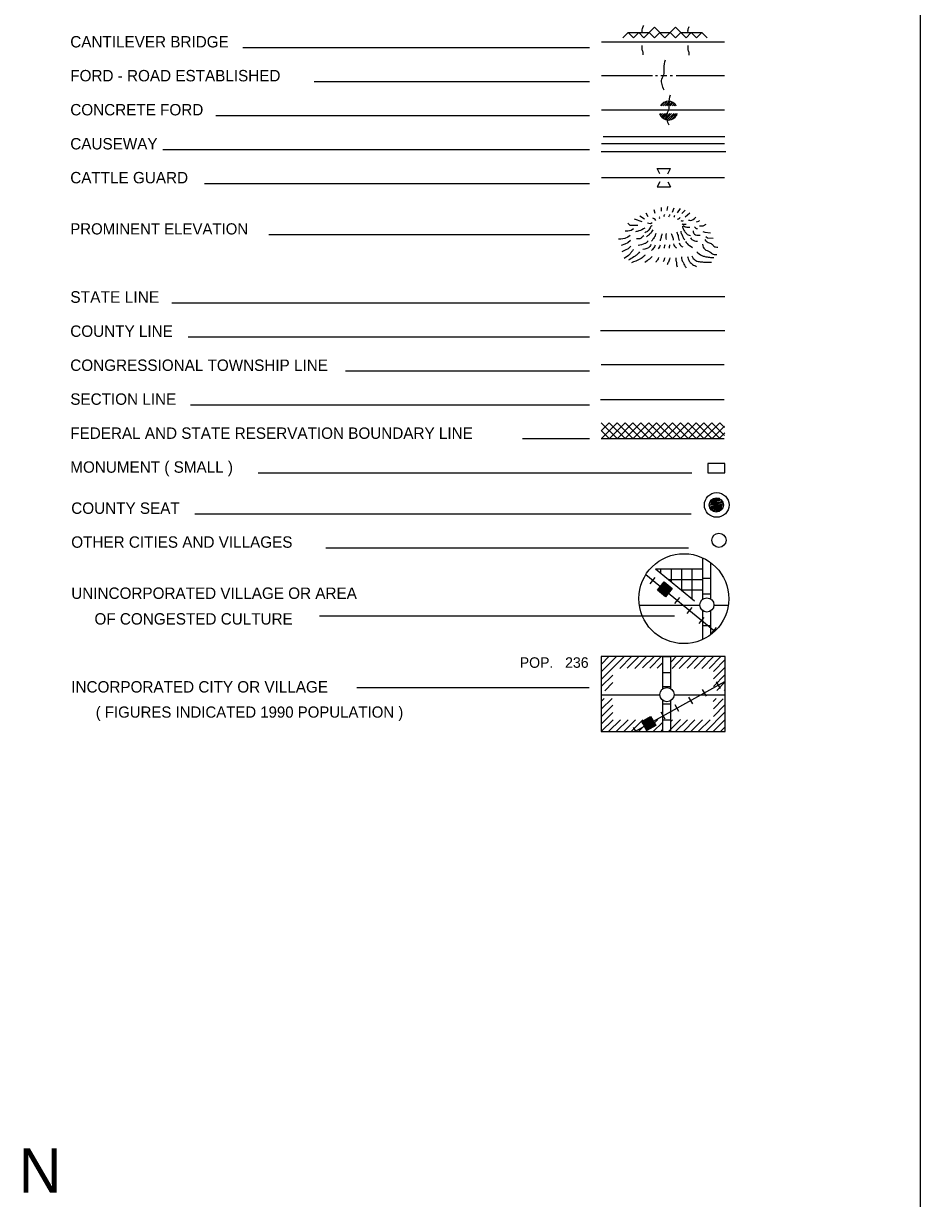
# Model space of a CAD drawing. Extents: x 1679424 to 2045023, y 15902075 to 16278097.
# Drawn here: x 2009201 to 2043280, y 15988990 to 16033647 of the extents above; entities that cross this region are included whole.
import ezdxf

# ---------------------------------------------------------------- set-up
doc = ezdxf.new("R2010")
doc.units = 0
for name, color, linetype in [('L12', 7, 'Continuous'), ('L23', 7, 'Continuous'), ('L25', 7, 'Continuous')]:
    doc.layers.add(name, color=color, linetype=linetype)

msp = doc.modelspace()

# ---------------------------------------------------------------- linework, layer by layer
at = {"layer": 'L12'}
for p, q in [((2031164, 16032953), (2035836, 16032953)), ((2031164, 16031669), (2033096, 16031669)), ((2033212, 16031669), (2033286, 16031669)), ((2033413, 16031669), (2033640, 16031669)), ((2033772, 16031669), (2033856, 16031669)), ((2033999, 16031669), (2035836, 16031669)), ((2031164, 16030370), (2035836, 16030370)), ((2031164, 16029087), (2035836, 16029087)), ((2031164, 16027788), (2035836, 16027788)), ((2032594, 16011546), (2034896, 16011546)), ((2035440, 16011546), (2035979, 16011546)), ((2031137, 16008135), (2033381, 16008135)), ((2033920, 16008135), (2035820, 16008135))]:
    msp.add_line(p, q, dxfattribs=at)
at = {"layer": 'L23'}
for p, q in [((2043280, 15910725), (2043280, 16078127)), ((2031971, 16033106), (2032172, 16033306)), ((2032172, 16033306), (2032373, 16033106)), ((2032172, 16033306), (2032969, 16033306)), ((2032373, 16033106), (2032573, 16033306)), ((2032573, 16033306), (2032774, 16033106)), ((2032774, 16033106), (2033170, 16033507)), ((2032969, 16033306), (2033170, 16033106)), ((2033170, 16033507), (2033571, 16033106)), ((2033170, 16033106), (2033371, 16033306)), ((2033371, 16033306), (2033772, 16033306)), ((2033571, 16033106), (2033972, 16033507)), ((2033772, 16033306), (2033972, 16033106)), ((2033972, 16033507), (2034374, 16033106)), ((2033972, 16033106), (2034173, 16033306)), ((2034173, 16033306), (2034970, 16033306)), ((2034374, 16033106), (2034569, 16033306)), ((2034569, 16033306), (2034770, 16033106)), ((2034770, 16033106), (2034970, 16033306)), ((2034970, 16033306), (2035171, 16033106)), ((2017536, 16032736), (2030699, 16032736)), ((2020239, 16031448), (2030699, 16031448)), ((2033423, 16030524), (2033545, 16030656)), ((2033487, 16030524), (2033640, 16030671)), ((2033571, 16030524), (2033730, 16030682)), ((2033640, 16030524), (2033788, 16030682)), ((2033703, 16030524), (2033840, 16030656)), ((2033772, 16030524), (2033888, 16030640)), ((2033386, 16030207), (2033413, 16030223)), ((2033402, 16030154), (2033481, 16030223)), ((2033439, 16030112), (2033555, 16030223)), ((2033471, 16030080), (2033619, 16030223)), ((2033503, 16030048), (2033687, 16030223)), ((2033555, 16030022), (2033756, 16030223)), ((2033598, 16029996), (2033819, 16030223)), ((2033661, 16029990), (2033904, 16030223)), ((2033730, 16029980), (2033972, 16030223)), ((2033814, 16029996), (2034036, 16030223)), ((2033856, 16030524), (2033930, 16030603)), ((2033920, 16030524), (2033972, 16030571)), ((2033978, 16030524), (2033999, 16030539)), ((2016506, 16030154), (2030699, 16030154)), ((2031222, 16029357), (2035852, 16029357)), ((2014495, 16028860), (2030699, 16028860)), ((2031148, 16028781), (2035879, 16028781)), ((2033381, 16027936), (2033281, 16028137)), ((2033281, 16028137), (2033777, 16028137)), ((2033682, 16027936), (2033777, 16028137)), ((2016073, 16027572), (2030699, 16027572)), ((2033381, 16027635), (2033281, 16027440)), ((2033682, 16027635), (2033777, 16027440)), ((2033281, 16027440), (2033777, 16027440)), ((2018523, 16025629), (2030699, 16025629)), ((2014838, 16023031), (2030699, 16023031)), ((2031222, 16023268), (2035852, 16023268)), ((2015456, 16021737), (2030699, 16021737)), ((2031121, 16021980), (2035852, 16021980)), ((2021438, 16020443), (2030699, 16020443)), ((2031153, 16020686), (2035820, 16020686)), ((2015540, 16019155), (2030699, 16019155)), ((2031121, 16019361), (2035820, 16019361)), ((2031153, 16018469), (2031755, 16017872)), ((2031153, 16018173), (2031449, 16017877)), ((2031164, 16017877), (2031755, 16018469)), ((2031164, 16018173), (2031454, 16018469)), ((2031454, 16018469), (2032056, 16017872)), ((2031464, 16017877), (2032056, 16018469)), ((2031755, 16018469), (2032357, 16017872)), ((2031765, 16017877), (2032357, 16018469)), ((2032056, 16018469), (2032652, 16017872)), ((2032061, 16017877), (2032652, 16018469)), ((2032357, 16018469), (2032953, 16017872)), ((2032362, 16017877), (2032953, 16018469)), ((2032652, 16018469), (2033254, 16017872)), ((2032663, 16017877), (2033254, 16018469)), ((2032953, 16018469), (2033555, 16017872)), ((2032964, 16017877), (2033555, 16018469)), ((2033254, 16018469), (2033856, 16017872)), ((2033265, 16017877), (2033856, 16018469)), ((2033555, 16018469), (2034157, 16017872)), ((2033561, 16017877), (2034157, 16018469)), ((2033856, 16018469), (2034453, 16017872)), ((2033862, 16017877), (2034453, 16018469)), ((2034157, 16018469), (2034754, 16017872)), ((2034163, 16017877), (2034754, 16018469)), ((2034453, 16018469), (2035055, 16017872)), ((2034464, 16017877), (2035055, 16018469)), ((2034754, 16018469), (2035356, 16017872)), ((2034764, 16017877), (2035356, 16018469)), ((2035055, 16018469), (2035657, 16017872)), ((2035065, 16017877), (2035657, 16018469)), ((2035356, 16018469), (2035836, 16017988)), ((2035382, 16017893), (2035836, 16018347)), ((2035657, 16018469), (2035831, 16018294)), ((2030699, 16017861), (2028154, 16017861)), ((2031153, 16017872), (2035820, 16017872)), ((2035636, 16017877), (2035852, 16018088)), ((2018122, 16016573), (2034596, 16016573)), ((2015704, 16015010), (2034564, 16015010)), ((2020688, 16013722), (2034469, 16013722)), ((2035013, 16011778), (2035013, 16013336)), ((2033212, 16012919), (2035013, 16012919)), ((2033413, 16012771), (2033413, 16012919)), ((2033814, 16012428), (2033814, 16012919)), ((2034215, 16012127), (2034215, 16012919)), ((2034611, 16011778), (2034611, 16012919)), ((2035314, 16011778), (2035314, 16013151)), ((2033012, 16012354), (2033196, 16012586)), ((2033455, 16012312), (2033645, 16012328)), ((2033471, 16012338), (2033619, 16012343)), ((2033497, 16012359), (2033598, 16012370)), ((2033513, 16012386), (2033571, 16012386)), ((2033698, 16012518), (2035013, 16012518)), ((2035013, 16012570), (2035314, 16012570)), ((2033286, 16012111), (2033846, 16012169)), ((2033312, 16012137), (2033814, 16012185)), ((2033323, 16012095), (2033819, 16012143)), ((2033339, 16012164), (2033788, 16012211)), ((2033344, 16012069), (2033804, 16012122)), ((2033365, 16012196), (2033761, 16012238)), ((2033381, 16012222), (2033730, 16012264)), ((2033381, 16012048), (2033772, 16012085)), ((2033402, 16012254), (2033703, 16012280)), ((2033402, 16012027), (2033756, 16012064)), ((2033423, 16012280), (2033682, 16012301)), ((2033429, 16012005), (2033730, 16012037)), ((2033455, 16011979), (2033714, 16012011)), ((2033487, 16011984), (2033672, 16012222)), ((2033487, 16011953), (2033687, 16011979)), ((2033513, 16011937), (2033661, 16011953)), ((2033540, 16011910), (2033645, 16011921)), ((2033561, 16011895), (2033619, 16011895)), ((2034215, 16012122), (2035013, 16012122)), ((2035013, 16011968), (2035314, 16011968)), ((2033946, 16011604), (2034136, 16011836)), ((2034411, 16011229), (2034606, 16011451)), ((2020445, 16011134), (2033936, 16011134)), ((2034870, 16010844), (2035065, 16011076)), ((2035013, 16010237), (2035013, 16011330)), ((2035314, 16010421), (2035314, 16011330)), ((2035013, 16010770), (2035314, 16010770)), ((2035340, 16010464), (2035530, 16010696)), ((2031148, 16009281), (2031454, 16009598)), ((2031148, 16009001), (2031739, 16009598)), ((2031164, 16008726), (2032003, 16009576)), ((2031855, 16009138), (2032304, 16009587)), ((2032140, 16009143), (2032579, 16009587)), ((2032431, 16009138), (2032880, 16009598)), ((2032721, 16009154), (2033149, 16009576)), ((2032996, 16009143), (2033439, 16009598)), ((2033270, 16009143), (2033497, 16009360)), ((2033497, 16009587), (2033798, 16009587)), ((2033497, 16008367), (2033497, 16009587)), ((2033798, 16008378), (2033798, 16009587)), ((2033804, 16009386), (2034015, 16009603)), ((2033840, 16009138), (2034279, 16009587)), ((2034115, 16009128), (2034564, 16009587)), ((2034411, 16009143), (2034849, 16009587)), ((2034680, 16009138), (2035129, 16009587)), ((2034970, 16009138), (2035414, 16009587)), ((2035255, 16009138), (2035694, 16009587)), ((2035414, 16009022), (2035863, 16009471)), ((2035414, 16008737), (2035863, 16009186)), ((2031153, 16008446), (2031596, 16008879)), ((2033497, 16008985), (2033798, 16008985)), ((2035419, 16008452), (2035863, 16008906)), ((2021871, 16008410), (2030688, 16008410)), ((2031290, 16008288), (2031596, 16008605)), ((2033497, 16008446), (2033798, 16008446)), ((2035155, 16008077), (2035002, 16008336)), ((2035678, 16008367), (2035530, 16008626)), ((2035546, 16008293), (2035863, 16008621)), ((2035820, 16008293), (2035863, 16008336)), ((2031153, 16007876), (2031264, 16007987)), ((2031153, 16007586), (2031565, 16007987)), ((2033497, 16006736), (2033497, 16007918)), ((2033798, 16006736), (2033798, 16007918)), ((2034627, 16007786), (2034479, 16008045)), ((2035403, 16007876), (2035519, 16007987)), ((2035414, 16007602), (2035789, 16007977)), ((2031153, 16007301), (2031586, 16007744)), ((2031164, 16007026), (2031596, 16007459)), ((2033582, 16007206), (2033429, 16007470)), ((2033497, 16007786), (2033798, 16007786)), ((2034104, 16007496), (2033957, 16007755)), ((2035123, 16006736), (2035847, 16007470)), ((2035414, 16007311), (2035852, 16007755)), ((2031148, 16006736), (2031607, 16007184)), ((2031428, 16006736), (2031882, 16007179)), ((2031728, 16006746), (2032172, 16007179)), ((2032003, 16006736), (2032447, 16007184)), ((2032288, 16006736), (2032737, 16007184)), ((2032573, 16006746), (2033006, 16007179)), ((2032705, 16007084), (2032721, 16007137)), ((2032721, 16007052), (2032753, 16007153)), ((2032737, 16007026), (2032779, 16007169)), ((2032753, 16007005), (2032811, 16007184)), ((2032779, 16006963), (2032848, 16007211)), ((2032795, 16006926), (2032879, 16007227)), ((2032811, 16006905), (2032906, 16007243)), ((2032821, 16006868), (2032938, 16007253)), ((2032837, 16006720), (2033307, 16007195)), ((2032848, 16006836), (2032969, 16007280)), ((2032864, 16006804), (2032996, 16007285)), ((2032880, 16006778), (2033027, 16007311)), ((2032906, 16006794), (2033048, 16007280)), ((2033054, 16006910), (2032906, 16007179)), ((2032938, 16006810), (2033064, 16007253)), ((2032969, 16006831), (2033080, 16007211)), ((2033006, 16006847), (2033096, 16007184)), ((2033027, 16006862), (2033112, 16007153)), ((2033064, 16006878), (2033128, 16007126)), ((2033096, 16006905), (2033154, 16007095)), ((2033122, 16006910), (2033170, 16007063)), ((2033138, 16006746), (2033481, 16007084)), ((2033154, 16006926), (2033186, 16007037)), ((2033180, 16006947), (2033196, 16007005)), ((2033497, 16007184), (2033798, 16007184)), ((2033698, 16006730), (2034157, 16007195)), ((2033777, 16007105), (2033862, 16007184)), ((2033988, 16006746), (2034432, 16007184)), ((2034273, 16006736), (2034712, 16007184)), ((2034548, 16006730), (2035002, 16007184)), ((2034849, 16006751), (2035287, 16007184)), ((2035403, 16006736), (2035847, 16007179)), ((2032462, 16006746), (2032378, 16006889)), ((2033413, 16006730), (2033487, 16006810)), ((2035678, 16006736), (2035852, 16006905))]:
    msp.add_line(p, q, dxfattribs=at)
for points in [[(2033439, 16026511), (2033444, 16026653)], [(2033661, 16026537), (2033687, 16026690)], [(2033862, 16026474), (2033920, 16026637)], [(2034046, 16026452), (2034157, 16026621)], [(2032705, 16026104), (2032415, 16026215)], [(2032795, 16026204), (2032616, 16026320)], [(2032938, 16026294), (2032864, 16026437)], [(2033196, 16026431), (2033165, 16026569)], [(2034215, 16026431), (2034337, 16026547)], [(2034337, 16026305), (2034522, 16026447)], [(2034764, 16026104), (2034854, 16026136), (2034886, 16026162)], [(2032378, 16025840), (2032288, 16025782), (2032161, 16025755), (2032056, 16025755)], [(2032547, 16025972), (2032256, 16025972), (2032204, 16026019), (2032161, 16026056)], [(2034886, 16025956), (2035028, 16025956), (2035139, 16026019)], [(2035013, 16025745), (2035087, 16025718), (2035303, 16025687)], [(2032256, 16025586), (2032161, 16025523), (2032045, 16025481), (2031897, 16025454), (2031802, 16025444)], [(2032262, 16025396), (2032161, 16025307), (2032045, 16025254), (2031913, 16025212)], [(2035123, 16025555), (2035187, 16025502), (2035398, 16025486)], [(2032272, 16025180), (2032172, 16025080), (2032061, 16025027), (2031929, 16024963)], [(2035361, 16015538), (2035630, 16015612), (2035340, 16015527), (2035657, 16015585), (2035319, 16015480), (2035657, 16015564), (2035662, 16015570), (2035282, 16015453), (2035720, 16015538), (2035303, 16015406), (2035736, 16015485), (2035271, 16015337), (2035757, 16015453), (2035261, 16015253), (2035757, 16015395), (2035314, 16015237), (2035762, 16015353), (2035314, 16015168), (2035720, 16015295), (2035403, 16015126), (2035704, 16015237), (2035504, 16015110), (2035704, 16015189), (2035736, 16015311), (2035319, 16015211)], [(2033212, 16012919), (2034696, 16011704)], [(2032848, 16012702), (2035472, 16010553)], [(2032674, 16009587), (2031148, 16009587), (2031148, 16006736), (2035863, 16006736), (2035863, 16009587), (2032674, 16009587)], [(2032457, 16006751), (2035852, 16008637)]]:
    msp.add_lwpolyline(points, dxfattribs=at)
for points in [[(2035847, 16016573), (2035847, 16016927), (2035197, 16016927), (2035197, 16016573)], [(2033286, 16012111), (2033539, 16012423), (2033846, 16012169), (2033598, 16011863)], [(2032880, 16006778), (2032689, 16007121), (2033027, 16007311), (2033223, 16006968)]]:
    msp.add_lwpolyline(points, close=True, dxfattribs=at)
for centre, radius in [((2035538, 16015349), 469), ((2035521, 16015349), 269), ((2035624, 16014006), 269), ((2035165, 16011549), 269), ((2033648, 16008141), 269)]:
    msp.add_circle(centre, radius, dxfattribs=at)
for start, end in [(33.1356, 146.8644), (198.6495, 341.3505)]:
    msp.add_arc((2033705, 16030334), 355, start, end, dxfattribs=at)
msp.add_ellipse((2034288, 16011787), major_axis=(-10, -1709), ratio=0.999925, dxfattribs=at)
for points in [[(2032705, 16033322), (2032705, 16033412), (2032763, 16033565)], [(2034448, 16033322), (2034448, 16033412), (2034495, 16033528)], [(2032748, 16032456), (2032748, 16032520), (2032705, 16032646), (2032705, 16032805), (2032705, 16032815)], [(2034495, 16032446), (2034495, 16032514), (2034453, 16032636), (2034453, 16032794), (2034453, 16032805)], [(2033540, 16031115), (2033455, 16031537), (2033540, 16031749), (2033540, 16031944), (2033587, 16032271)], [(2033730, 16029779), (2033645, 16030207), (2033730, 16030413), (2033730, 16030613), (2033777, 16030935)], [(2033223, 16026162), (2033165, 16026220), (2033112, 16026252)], [(2033365, 16026236), (2033365, 16026289), (2033355, 16026294)], [(2033555, 16026294), (2033545, 16026347), (2033561, 16026394)], [(2033714, 16026305), (2033745, 16026347), (2033761, 16026389)], [(2033914, 16026289), (2033930, 16026315), (2033946, 16026363)], [(2034046, 16026204), (2034120, 16026246), (2034147, 16026278)], [(2034178, 16026157), (2034231, 16026146), (2034273, 16026162)], [(2034464, 16026178), (2034537, 16026162), (2034749, 16026289)], [(2032806, 16025872), (2032579, 16025761), (2032457, 16025729)], [(2033085, 16025961), (2033054, 16025946), (2032964, 16025803), (2032880, 16025729), (2032806, 16025697)], [(2033112, 16025803), (2033064, 16025729), (2032990, 16025639), (2032906, 16025571), (2032869, 16025544)], [(2033085, 16026072), (2033006, 16026035), (2032906, 16026062)], [(2034015, 16025718), (2034078, 16025539), (2034094, 16025439), (2034120, 16025396)], [(2034173, 16025755), (2034189, 16025671), (2034231, 16025597), (2034273, 16025481), (2034332, 16025423)], [(2034221, 16026030), (2034263, 16026019), (2034379, 16026019)], [(2034236, 16025940), (2034273, 16025819), (2034353, 16025703), (2034448, 16025613), (2034537, 16025586)], [(2034252, 16025972), (2034363, 16025914), (2034511, 16025903)], [(2034638, 16025761), (2034691, 16025645), (2034907, 16025597)], [(2034696, 16025914), (2034770, 16025856), (2034812, 16025856)], [(2032763, 16025581), (2032705, 16025528), (2032621, 16025465), (2032494, 16025465)], [(2032932, 16025386), (2032895, 16025338), (2032806, 16025280), (2032552, 16025212)], [(2033223, 16025660), (2033180, 16025539), (2033096, 16025423), (2033064, 16025370)], [(2033455, 16025655), (2033423, 16025513), (2033386, 16025386)], [(2033613, 16025660), (2033603, 16025539), (2033619, 16025439)], [(2033804, 16025671), (2033862, 16025539), (2033888, 16025407)], [(2033899, 16025270), (2033930, 16025185), (2034015, 16025127)], [(2034115, 16025312), (2034147, 16025238), (2034247, 16025153)], [(2034353, 16025365), (2034411, 16025285), (2034622, 16025138)], [(2034537, 16025497), (2034590, 16025439), (2034812, 16025370)], [(2035081, 16025439), (2035213, 16025322), (2035356, 16025264), (2035430, 16025180), (2035578, 16025148)], [(2032373, 16025053), (2032304, 16024969), (2032230, 16024868), (2032019, 16024720)], [(2032605, 16024963), (2032494, 16024847), (2032394, 16024773), (2032188, 16024652)], [(2032821, 16024847), (2032779, 16024810), (2032621, 16024689), (2032299, 16024557)], [(2033038, 16025249), (2032996, 16025169), (2032732, 16025053)], [(2033196, 16025227), (2033170, 16025164), (2033064, 16025021)], [(2033386, 16025227), (2033365, 16025164), (2033312, 16025080)], [(2033561, 16025238), (2033545, 16025148), (2033529, 16025106)], [(2033740, 16025238), (2033740, 16025196), (2033730, 16025111)], [(2034590, 16024821), (2034648, 16024720), (2034786, 16024620), (2034955, 16024588), (2035113, 16024573), (2035340, 16024573)], [(2034780, 16024963), (2034970, 16024831), (2035087, 16024794), (2035261, 16024763), (2035430, 16024752)], [(2034997, 16025254), (2035081, 16025069), (2035282, 16024963), (2035403, 16024879), (2035541, 16024868)], [(2033080, 16024794), (2032980, 16024694), (2032806, 16024562)], [(2033328, 16024752), (2033286, 16024662), (2033212, 16024573)], [(2033561, 16024747), (2033524, 16024631), (2033503, 16024594)], [(2033756, 16024736), (2033730, 16024647), (2033672, 16024515), (2033656, 16024478)], [(2033988, 16024736), (2033988, 16024636), (2033999, 16024604), (2034015, 16024472), (2034036, 16024404)], [(2034194, 16024773), (2034215, 16024662), (2034273, 16024546), (2034310, 16024462), (2034379, 16024361)], [(2034432, 16024794), (2034453, 16024705), (2034511, 16024594), (2034622, 16024488), (2034770, 16024414)]]:
    msp.add_spline(points, degree=3, dxfattribs=at)

# ---------------------------------------------------------------- texts
for s, height, p in [('CANTILEVER BRIDGE', 433.31, (2010978, 16032736)), ('FORD - ROAD ESTABLISHED', 433.31, (2010978, 16031448)), ('CONCRETE FORD', 433.31, (2010978, 16030154)), ('CAUSEWAY', 433.3, (2010978, 16028860)), ('CATTLE GUARD', 433.31, (2010978, 16027572)), ('PROMINENT ELEVATION', 425.01, (2010978, 16025629)), ('STATE LINE', 441.6, (2010978, 16023031)), ('COUNTY LINE', 433.31, (2010978, 16021737)), ('CONGRESSIONAL TOWNSHIP LINE', 433.31, (2010978, 16020443)), ('SECTION LINE', 433.31, (2010978, 16019155)), ('FEDERAL AND STATE RESERVATION BOUNDARY LINE', 433.31, (2010978, 16017861)), ('MONUMENT ( SMALL )', 433.31, (2010978, 16016573)), ('COUNTY SEAT', 433.31, (2011015, 16015010)), ('OTHER CITIES AND VILLAGES', 433.31, (2011015, 16013722)), ('UNINCORPORATED VILLAGE OR AREA', 433.31, (2011015, 16011778)), ('OF CONGESTED CULTURE', 433.31, (2011897, 16010802)), ('POP.   236', 400, (2028054, 16009159)), ('INCORPORATED CITY OR VILLAGE', 433.31, (2011015, 16008219)), ('( FIGURES INDICATED 1990 POPULATION )', 425.01, (2011945, 16007264))]:
    msp.add_text(s, height=height, dxfattribs=at).set_placement(p)
at = {"layer": 'L25'}
msp.add_text('N', height=1683, rotation=360, dxfattribs=at).set_placement((2009016, 15989212))

doc.saveas('drawing.dxf')
